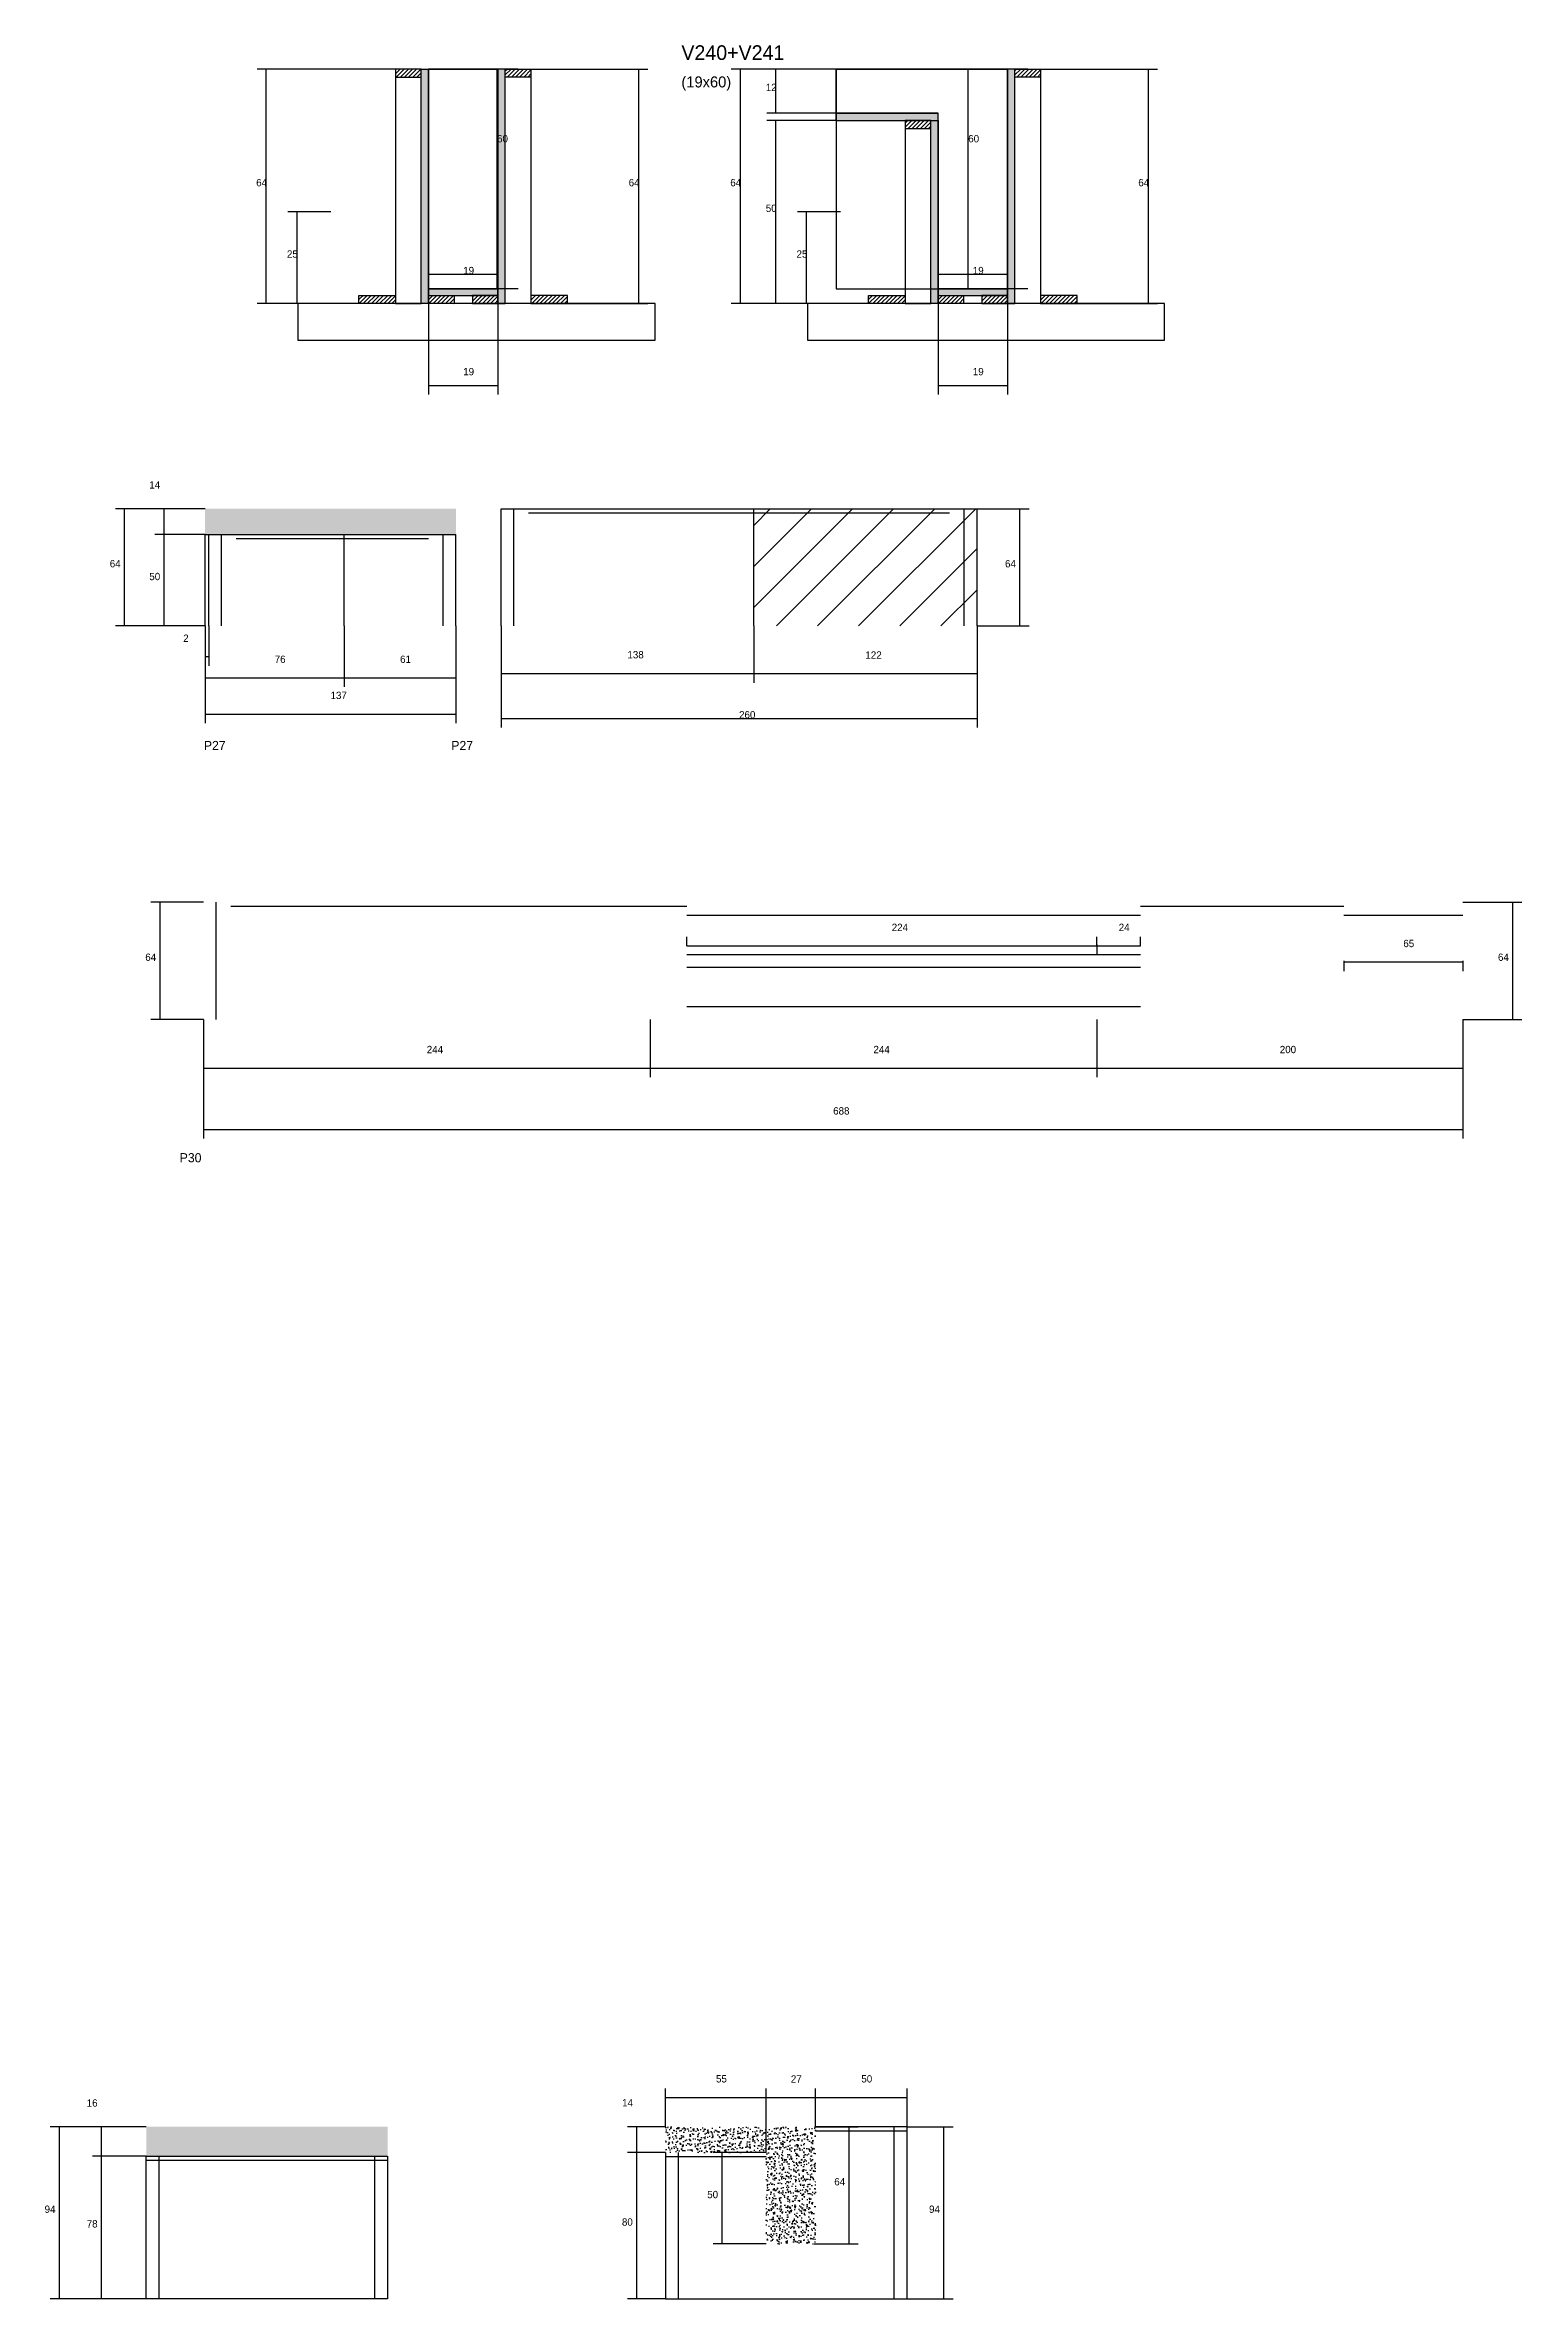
# Model space of a CAD drawing. Header units: metres. Extents: x 4923 to 5730, y 2187 to 3417.
import ezdxf

# ---------------------------------------------------------------- set-up
doc = ezdxf.new("R2010")
doc.units = ezdxf.units.M
for name, color, linetype in [('CONCRETO', 251, 'Continuous'), ('COTA', 241, 'Continuous'), ('Cota Seção (2x)', 4, 'Continuous'), ('Hachura', 253, 'Continuous'), ('Madeira', 126, 'Continuous'), ('NOMENCLATURA', 7, 'Continuous'), ('Painéis', 200, 'Continuous'), ('REAPROVEITAMENTO', 251, 'Continuous'), ('SARR_2.2x7', 40, 'Continuous'), ('Texto Seção', 7, 'Continuous')]:
    doc.layers.add(name, color=color, linetype=linetype)

msp = doc.modelspace()

# ---------------------------------------------------------------- hatches: boundary and pattern name
at = {"layer": 'COTA'}
h = msp.add_hatch(dxfattribs=at)
h.set_pattern_fill('AR-CONC', scale=0.03)
h.paths.add_polyline_path([(5147.7, 3164.2), (5010.7, 3164.2), (5010.7, 3164.2), (5010.7, 3150.2), (5010.7, 3150.2), (5147.7, 3150.2), (5147.7, 3150.2), (5147.7, 3164.2)])
h = msp.add_hatch(dxfattribs=at)
h.set_pattern_fill('AR-CONC', scale=0.03)
h.paths.add_polyline_path([(5110.5, 2280.6), (4978.5, 2280.6), (4978.5, 2264.6), (5110.4, 2264.6)])
h = msp.add_hatch(dxfattribs=at)
h.set_pattern_fill('AR-CONC', scale=0.03)
h.paths.add_polyline_path([(5317.2, 2266.6), (5262.3, 2266.6), (5262.3, 2266.6), (5262.3, 2280.6), (5262.3, 2280.6), (5344.2, 2280.6), (5344.2, 2280.6), (5344.2, 2216.6), (5344.2, 2216.6), (5317.2, 2216.6), (5317.2, 2216.6), (5317.2, 2266.6)])
at = {"layer": 'Hachura'}
h = msp.add_hatch(dxfattribs=at)
h.set_pattern_fill('ANSI31', scale=0.5)
h.paths.add_polyline_path([(5128.7, 3399.9), (5128.7, 3404.3), (5128.7, 3404.3), (5114.7, 3404.3), (5114.7, 3404.3), (5114.7, 3399.9), (5114.7, 3399.9), (5128.7, 3399.9)])
h = msp.add_hatch(color=8, dxfattribs=at)
h.dxf.hatch_style = 1
h.paths.add_polyline_path([(5128.7, 3404.3), (5132.7, 3404.3), (5132.7, 3404.3), (5132.7, 3276.3), (5132.7, 3276.3), (5128.7, 3276.3), (5128.7, 3276.3), (5128.7, 3404.3)])
h = msp.add_hatch(color=8, dxfattribs=at)
h.dxf.hatch_style = 1
h.paths.add_polyline_path([(5174.7, 3404.3), (5170.7, 3404.3), (5170.7, 3404.3), (5170.7, 3276.3), (5170.7, 3276.3), (5174.7, 3276.3), (5174.7, 3276.3), (5174.7, 3404.3)])
h = msp.add_hatch(dxfattribs=at)
h.set_pattern_fill('ANSI31', scale=0.5)
h.paths.add_polyline_path([(5174.7, 3399.9), (5174.7, 3404.3), (5174.7, 3404.3), (5188.7, 3404.3), (5188.7, 3404.3), (5188.7, 3399.9), (5188.7, 3399.9), (5174.7, 3399.9)])
h = msp.add_hatch(color=8, dxfattribs=at)
h.dxf.hatch_style = 1
h.paths.add_polyline_path([(5453.1, 3404.3), (5449.1, 3404.3), (5449.1, 3404.3), (5449.1, 3276.3), (5449.1, 3276.3), (5453.1, 3276.3), (5453.1, 3276.3), (5453.1, 3404.3)])
h = msp.add_hatch(dxfattribs=at)
h.set_pattern_fill('ANSI31', scale=0.5)
h.paths.add_polyline_path([(5453.1, 3399.9), (5453.1, 3404.3), (5453.1, 3404.3), (5467.1, 3404.3), (5467.1, 3404.3), (5467.1, 3399.9), (5467.1, 3399.9), (5453.1, 3399.9)])
h = msp.add_hatch(color=8, dxfattribs=at)
h.dxf.hatch_style = 1
h.paths.add_polyline_path([(5411.1, 3376.3), (5411.1, 3380.3), (5411.1, 3380.3), (5355.5, 3380.3), (5355.5, 3380.3), (5355.5, 3376.3), (5355.5, 3376.3), (5411.1, 3376.3)])
h = msp.add_hatch(dxfattribs=at)
h.set_pattern_fill('ANSI31', scale=0.5)
h.paths.add_polyline_path([(5407.1, 3371.9), (5407.1, 3376.3), (5407.1, 3376.3), (5393.1, 3376.3), (5393.1, 3376.3), (5393.1, 3371.9), (5393.1, 3371.9), (5407.1, 3371.9)])
h = msp.add_hatch(color=8, dxfattribs=at)
h.dxf.hatch_style = 1
h.paths.add_polyline_path([(5407.1, 3376.3), (5411.1, 3376.3), (5411.1, 3376.3), (5411.1, 3276.3), (5411.1, 3276.3), (5407.1, 3276.3), (5407.1, 3276.3), (5407.1, 3376.3)])
h = msp.add_hatch(dxfattribs=at)
h.set_pattern_fill('ANSI31', scale=0.5)
h.paths.add_polyline_path([(5094.7, 3276.3), (5094.7, 3280.7), (5094.7, 3280.7), (5114.7, 3280.7), (5114.7, 3280.7), (5114.7, 3276.3), (5114.7, 3276.3), (5094.7, 3276.3)])
h = msp.add_hatch(color=8, dxfattribs=at)
h.dxf.hatch_style = 1
h.paths.add_polyline_path([(5170.7, 3280.7), (5170.7, 3284.3), (5170.7, 3284.3), (5132.7, 3284.3), (5132.7, 3284.3), (5132.7, 3280.7), (5132.7, 3280.7), (5170.7, 3280.7)])
h = msp.add_hatch(dxfattribs=at)
h.set_pattern_fill('ANSI31', scale=0.5)
h.paths.add_polyline_path([(5132.7, 3276.3), (5132.7, 3280.7), (5132.7, 3280.7), (5146.7, 3280.7), (5146.7, 3280.7), (5146.7, 3276.3), (5146.7, 3276.3), (5132.7, 3276.3)])
h = msp.add_hatch(dxfattribs=at)
h.set_pattern_fill('ANSI31', scale=0.5)
h.paths.add_polyline_path([(5170.7, 3276.3), (5170.7, 3280.7), (5170.7, 3280.7), (5156.7, 3280.7), (5156.7, 3280.7), (5156.7, 3276.3), (5156.7, 3276.3), (5170.7, 3276.3)])
h = msp.add_hatch(dxfattribs=at)
h.set_pattern_fill('ANSI31', scale=0.5)
h.paths.add_polyline_path([(5208.7, 3276.3), (5208.7, 3280.7), (5208.7, 3280.7), (5188.7, 3280.7), (5188.7, 3280.7), (5188.7, 3276.3), (5188.7, 3276.3), (5208.7, 3276.3)])
h = msp.add_hatch(dxfattribs=at)
h.set_pattern_fill('ANSI31', scale=0.5)
h.paths.add_polyline_path([(5373.1, 3276.3), (5373.1, 3280.7), (5373.1, 3280.7), (5393.1, 3280.7), (5393.1, 3280.7), (5393.1, 3276.3), (5393.1, 3276.3), (5373.1, 3276.3)])
h = msp.add_hatch(color=8, dxfattribs=at)
h.dxf.hatch_style = 1
h.paths.add_polyline_path([(5449.1, 3280.7), (5449.1, 3284.3), (5449.1, 3284.3), (5411.1, 3284.3), (5411.1, 3284.3), (5411.1, 3280.7), (5411.1, 3280.7), (5449.1, 3280.7)])
h = msp.add_hatch(dxfattribs=at)
h.set_pattern_fill('ANSI31', scale=0.5)
h.paths.add_polyline_path([(5411.1, 3276.3), (5411.1, 3280.7), (5411.1, 3280.7), (5425.1, 3280.7), (5425.1, 3280.7), (5425.1, 3276.3), (5425.1, 3276.3), (5411.1, 3276.3)])
h = msp.add_hatch(dxfattribs=at)
h.set_pattern_fill('ANSI31', scale=0.5)
h.paths.add_polyline_path([(5449.1, 3276.3), (5449.1, 3280.7), (5449.1, 3280.7), (5435.1, 3280.7), (5435.1, 3280.7), (5435.1, 3276.3), (5435.1, 3276.3), (5449.1, 3276.3)])
h = msp.add_hatch(dxfattribs=at)
h.set_pattern_fill('ANSI31', scale=0.5)
h.paths.add_polyline_path([(5487.1, 3276.3), (5487.1, 3280.7), (5487.1, 3280.7), (5467.1, 3280.7), (5467.1, 3280.7), (5467.1, 3276.3), (5467.1, 3276.3), (5487.1, 3276.3)])
at = {"layer": 'REAPROVEITAMENTO'}
h = msp.add_hatch(dxfattribs=at)
h.set_pattern_fill('ANSI31', scale=5)
h.paths.add_polyline_path([(5310.4, 3164.2), (5310.4, 3100.2), (5310.4, 3100.2), (5432.4, 3100.2), (5432.4, 3100.2), (5432.4, 3164.2), (5432.4, 3164.2), (5310.4, 3164.2)])

# ---------------------------------------------------------------- linework, layer by layer
at = {"layer": 'CONCRETO'}
for points in [[(5132.7, 3404.3), (5132.7, 3404.3), (5170.7, 3404.3), (5170.7, 3376.3), (5170.7, 3376.3), (5170.7, 3284.3), (5132.7, 3284.3), (5132.7, 3404.3)], [(5132.7, 3284.3), (5170.7, 3284.3), (5170.7, 3404.3), (5132.7, 3404.3)], [(5355.5, 3380.3), (5355.5, 3404.3), (5449.1, 3404.3), (5449.1, 3376.3), (5449.1, 3376.3), (5449.1, 3284.3), (5411.1, 3284.3), (5411.1, 3380.3)], [(5355.5, 3284.3), (5449.1, 3284.3), (5449.1, 3404.3), (5355.5, 3404.3)]]:
    msp.add_lwpolyline(points, close=True, dxfattribs=at)
at = {"layer": 'COTA'}
for p, q in [((5114.7, 3404.3), (5039.1, 3404.3)), ((5044.1, 3276.3), (5044.1, 3404.3)), ((5188.7, 3404.3), (5252.6, 3404.3)), ((5247.6, 3276.3), (5247.6, 3404.3)), ((5355.5, 3404.3), (5298.1, 3404.3)), ((5303.1, 3276.3), (5303.1, 3404.3)), ((5355.5, 3404.3), (5317.5, 3404.3)), ((5322.5, 3380.3), (5322.5, 3404.3)), ((5467.1, 3404.3), (5531, 3404.3)), ((5526, 3276.3), (5526, 3404.3)), ((5355.5, 3380.3), (5317.5, 3380.3)), ((5355.5, 3376.3), (5317.5, 3376.3)), ((5322.5, 3276.3), (5322.5, 3376.3)), ((5079.4, 3326.3), (5055.9, 3326.3)), ((5060.9, 3276.3), (5060.9, 3326.3)), ((5357.8, 3326.3), (5334.3, 3326.3)), ((5339.3, 3276.3), (5339.3, 3326.3)), ((5099.1, 3276.3), (5039.1, 3276.3)), ((5079.4, 3276.3), (5055.9, 3276.3)), ((5132.7, 3276.3), (5132.7, 3226.6)), ((5170.7, 3276.3), (5170.7, 3226.6)), ((5204.3, 3276.3), (5252.6, 3276.3)), ((5377.5, 3276.3), (5298.1, 3276.3)), ((5377.5, 3276.3), (5317.5, 3276.3)), ((5357.8, 3276.3), (5334.3, 3276.3)), ((5411.1, 3276.3), (5411.1, 3226.6)), ((5449.1, 3276.3), (5449.1, 3226.6)), ((5482.7, 3276.3), (5531, 3276.3)), ((5132.7, 3231.6), (5170.7, 3231.6)), ((5411.1, 3231.6), (5449.1, 3231.6)), ((5010.7, 3164.2), (4961.7, 3164.2)), ((4966.7, 3100.2), (4966.7, 3164.2)), ((5010.7, 3164.2), (4983.3, 3164.2)), ((4988.3, 3150.2), (4988.3, 3164.2)), ((5432.4, 3164.2), (5460.8, 3164.2)), ((5455.8, 3100.2), (5455.8, 3164.2)), ((5010.7, 3150.2), (4983.3, 3150.2)), ((5010.7, 3150.2), (4983.3, 3150.2)), ((4988.3, 3100.2), (4988.3, 3150.2)), ((5010.7, 3100.2), (4961.7, 3100.2)), ((5010.7, 3100.2), (4983.3, 3100.2)), ((5010.7, 3100.2), (5010.7, 3066.9)), ((5010.7, 3100.2), (5010.7, 3047.1)), ((5010.7, 3100.2), (5010.7, 3078.5)), ((5012.7, 3100.2), (5012.7, 3078.5)), ((5086.7, 3100.2), (5086.7, 3066.9)), ((5086.7, 3100.2), (5086.7, 3066.9)), ((5147.7, 3100.2), (5147.7, 3066.9)), ((5147.7, 3100.2), (5147.7, 3047.1)), ((5172.4, 3100.2), (5172.4, 3069.2)), ((5172.4, 3100.2), (5172.4, 3044.7)), ((5310.4, 3100.2), (5310.4, 3069.2)), ((5310.4, 3100.2), (5310.4, 3069.2)), ((5432.4, 3100.2), (5432.4, 3069.2)), ((5432.4, 3100.2), (5432.4, 3044.7)), ((5432.4, 3100.2), (5460.8, 3100.2)), ((5010.7, 3083.5), (5012.7, 3083.5)), ((5010.7, 3071.9), (5086.7, 3071.9)), ((5086.7, 3071.9), (5147.7, 3071.9)), ((5172.4, 3074.2), (5310.4, 3074.2)), ((5310.4, 3074.2), (5432.4, 3074.2)), ((5010.7, 3052.1), (5147.7, 3052.1)), ((5172.4, 3049.7), (5432.4, 3049.7)), ((5009.8, 2949.3), (4981.1, 2949.3)), ((4986.1, 2885.3), (4986.1, 2949.3)), ((5697.8, 2949.3), (5730.1, 2949.3)), ((5725.1, 2885.3), (5725.1, 2949.3)), ((5273.8, 2925.5), (5273.8, 2930.5)), ((5497.8, 2925.5), (5497.8, 2930.5)), ((5521.8, 2925.5), (5521.8, 2930.5)), ((5273.8, 2925.5), (5497.8, 2925.5)), ((5497.8, 2926.2), (5497.8, 2920.5)), ((5497.8, 2925.5), (5521.8, 2925.5)), ((5632.8, 2917.3), (5632.8, 2911.7)), ((5697.8, 2917.3), (5697.8, 2911.7)), ((5632.8, 2916.7), (5697.8, 2916.7)), ((5009.8, 2885.3), (4981.1, 2885.3)), ((5009.8, 2885.3), (5009.8, 2820.3)), ((5009.8, 2885.3), (5009.8, 2853.8)), ((5253.8, 2885.3), (5253.8, 2853.8)), ((5253.8, 2885.3), (5253.8, 2853.8)), ((5497.8, 2885.3), (5497.8, 2853.8)), ((5497.8, 2885.3), (5497.8, 2853.8)), ((5697.8, 2885.3), (5697.8, 2853.8)), ((5697.8, 2885.3), (5697.8, 2820.3)), ((5697.8, 2885.3), (5730.1, 2885.3)), ((5009.8, 2858.8), (5253.8, 2858.8)), ((5253.8, 2858.8), (5497.8, 2858.8)), ((5497.8, 2858.8), (5697.8, 2858.8)), ((5009.8, 2825.3), (5697.8, 2825.3)), ((5262.3, 2280.6), (5262.3, 2301.6)), ((5262.3, 2296.6), (5317.2, 2296.6)), ((5317.2, 2266.6), (5317.2, 2301.6)), ((5317.2, 2266.6), (5317.2, 2301.6)), ((5317.2, 2296.6), (5344.2, 2296.6)), ((5344.2, 2280.6), (5344.2, 2301.6)), ((5344.2, 2280.6), (5344.2, 2301.6)), ((5344.2, 2296.6), (5394.2, 2296.6)), ((5394.2, 2280.6), (5394.2, 2301.6)), ((4978.5, 2280.6), (4926.1, 2280.6)), ((4931.1, 2186.6), (4931.1, 2280.6)), ((4978.5, 2280.6), (4949.1, 2280.6)), ((4954.1, 2264.6), (4954.1, 2280.6)), ((5262.3, 2280.6), (5241.5, 2280.6)), ((5246.5, 2266.6), (5246.5, 2280.6)), ((5344.2, 2280.6), (5367.5, 2280.6)), ((5362.5, 2216.6), (5362.5, 2280.6)), ((5394.2, 2280.6), (5419.3, 2280.6)), ((5414.3, 2186.6), (5414.3, 2280.6)), ((5262.3, 2266.6), (5241.5, 2266.6)), ((5262.3, 2266.6), (5241.5, 2266.6)), ((5246.5, 2186.6), (5246.5, 2266.6)), ((5317.2, 2266.6), (5288.2, 2266.6)), ((5293.2, 2216.6), (5293.2, 2266.6)), ((4978.5, 2264.6), (4949.1, 2264.6)), ((4978.5, 2264.6), (4949.1, 2264.6)), ((4954.1, 2186.6), (4954.1, 2264.6)), ((5317.2, 2216.6), (5288.2, 2216.6)), ((5344.2, 2216.6), (5367.5, 2216.6)), ((4978.5, 2186.6), (4926.1, 2186.6)), ((4978.5, 2186.6), (4949.1, 2186.6)), ((5262.3, 2186.6), (5241.5, 2186.6)), ((5394.2, 2186.6), (5419.3, 2186.6))]:
    msp.add_line(p, q, dxfattribs=at)
at = {"layer": 'Cota Seção (2x)'}
for p, q in [((5181.7, 3404.3), (5165.2, 3404.3)), ((5170.2, 3284.3), (5170.2, 3404.3)), ((5460.1, 3404.3), (5422.6, 3404.3)), ((5427.6, 3284.3), (5427.6, 3404.3)), ((5132.7, 3276.3), (5132.7, 3297.3)), ((5132.7, 3292.3), (5170.7, 3292.3)), ((5170.7, 3276.3), (5170.7, 3297.3)), ((5411.1, 3276.3), (5411.1, 3297.3)), ((5411.1, 3292.3), (5449.1, 3292.3)), ((5449.1, 3276.3), (5449.1, 3297.3)), ((5181.7, 3284.3), (5165.2, 3284.3)), ((5460.1, 3284.3), (5422.6, 3284.3))]:
    msp.add_line(p, q, dxfattribs=at)
at = {"layer": 'Madeira'}
for points in [[(5128.7, 3399.9), (5128.7, 3404.3), (5114.7, 3404.3), (5114.7, 3399.9)], [(5128.7, 3404.3), (5114.7, 3404.3), (5114.7, 3276.3), (5128.7, 3276.3)], [(5174.7, 3399.9), (5174.7, 3404.3), (5188.7, 3404.3), (5188.7, 3399.9)], [(5174.7, 3404.3), (5188.7, 3404.3), (5188.7, 3276.3), (5174.7, 3276.3)], [(5453.1, 3399.9), (5453.1, 3404.3), (5467.1, 3404.3), (5467.1, 3399.9)], [(5453.1, 3404.3), (5467.1, 3404.3), (5467.1, 3276.3), (5453.1, 3276.3)], [(5407.1, 3371.9), (5407.1, 3376.3), (5393.1, 3376.3), (5393.1, 3371.9)], [(5407.1, 3376.3), (5393.1, 3376.3), (5393.1, 3276.3), (5407.1, 3276.3)], [(5061.3, 3256.3), (5256.5, 3256.3), (5256.5, 3276.3), (5061.3, 3276.3)], [(5094.7, 3276.3), (5094.7, 3280.7), (5114.7, 3280.7), (5114.7, 3276.3)], [(5132.7, 3276.3), (5132.7, 3280.7), (5146.7, 3280.7), (5146.7, 3276.3)], [(5170.7, 3276.3), (5170.7, 3280.7), (5156.7, 3280.7), (5156.7, 3276.3)], [(5208.7, 3276.3), (5208.7, 3280.7), (5188.7, 3280.7), (5188.7, 3276.3)], [(5339.7, 3256.3), (5534.8, 3256.3), (5534.8, 3276.3), (5339.7, 3276.3)], [(5373.1, 3276.3), (5373.1, 3280.7), (5393.1, 3280.7), (5393.1, 3276.3)], [(5411.1, 3276.3), (5411.1, 3280.7), (5425.1, 3280.7), (5425.1, 3276.3)], [(5449.1, 3276.3), (5449.1, 3280.7), (5435.1, 3280.7), (5435.1, 3276.3)], [(5487.1, 3276.3), (5487.1, 3280.7), (5467.1, 3280.7), (5467.1, 3276.3)]]:
    msp.add_lwpolyline(points, close=True, dxfattribs=at)
at = {"layer": 'Painéis'}
for p, q in [((5132.7, 3276.3), (5132.7, 3404.3)), ((5170.7, 3276.3), (5170.7, 3404.3)), ((5355.5, 3380.3), (5411.1, 3380.3)), ((5355.5, 3376.3), (5355.5, 3380.3)), ((5411.1, 3376.3), (5411.1, 3380.3)), ((5411.1, 3276.3), (5411.1, 3376.3)), ((5132.7, 3284.3), (5170.7, 3284.3)), ((5132.7, 3280.7), (5132.7, 3284.3)), ((5170.7, 3280.7), (5170.7, 3284.3)), ((5411.1, 3284.3), (5449.1, 3284.3)), ((5411.1, 3280.7), (5411.1, 3284.3)), ((5172.4, 3164.2), (5432.4, 3164.2)), ((5172.4, 3100.2), (5172.4, 3164.2)), ((5310.4, 3100.2), (5310.4, 3164.2)), ((5432.4, 3100.2), (5432.4, 3164.2)), ((5010.7, 3150.2), (5147.7, 3150.2)), ((5010.7, 3100.2), (5010.7, 3150.2)), ((5012.7, 3100.2), (5012.7, 3150.2)), ((5086.7, 3100.2), (5086.7, 3150.2)), ((5147.7, 3100.2), (5147.7, 3150.2))]:
    msp.add_line(p, q, dxfattribs=at)
for points in [[(5128.7, 3404.3), (5132.7, 3404.3), (5132.7, 3276.3), (5128.7, 3276.3)], [(5174.7, 3404.3), (5170.7, 3404.3), (5170.7, 3276.3), (5174.7, 3276.3)], [(5453.1, 3404.3), (5449.1, 3404.3), (5449.1, 3276.3), (5453.1, 3276.3)], [(5411.1, 3376.3), (5411.1, 3380.3), (5355.5, 3380.3), (5355.5, 3376.3)], [(5407.1, 3376.3), (5411.1, 3376.3), (5411.1, 3276.3), (5407.1, 3276.3)], [(5170.7, 3280.7), (5170.7, 3284.3), (5132.7, 3284.3), (5132.7, 3280.7)], [(5449.1, 3280.7), (5449.1, 3284.3), (5411.1, 3284.3), (5411.1, 3280.7)], [(4978.5, 2264.6), (5110.4, 2264.6), (5110.4, 2186.6), (4978.5, 2186.6)]]:
    msp.add_lwpolyline(points, close=True, dxfattribs=at)
msp.add_lwpolyline([(5262.3, 2266.6), (5262.3, 2186.6), (5394.2, 2186.6), (5394.2, 2280.6), (5344.2, 2280.6)], dxfattribs=at)
at = {"layer": 'SARR_2.2x7'}
for p, q in [((5179.4, 3100.2), (5179.4, 3164.2)), ((5425.4, 3100.2), (5425.4, 3164.2)), ((5187.4, 3162), (5310.4, 3162)), ((5310.4, 3162), (5417.4, 3162)), ((5019.7, 3100.2), (5019.7, 3150.2)), ((5027.7, 3148), (5086.7, 3148)), ((5086.7, 3148), (5132.7, 3148)), ((5140.7, 3100.2), (5140.7, 3150.2)), ((5016.8, 2885.3), (5016.8, 2949.3)), ((5024.8, 2947.1), (5253.8, 2947.1)), ((5253.8, 2947.1), (5273.8, 2947.1)), ((5273.8, 2942.3), (5497.8, 2942.3)), ((5497.8, 2942.3), (5521.8, 2942.3)), ((5521.8, 2947.1), (5632.8, 2947.1)), ((5632.8, 2942.3), (5697.8, 2942.3)), ((5273.8, 2920.8), (5497.8, 2920.8)), ((5497.8, 2920.8), (5521.8, 2920.8)), ((5273.8, 2913.8), (5497.8, 2913.8)), ((5497.8, 2913.8), (5521.8, 2913.8)), ((5273.8, 2892.3), (5497.8, 2892.3)), ((5497.8, 2892.3), (5521.8, 2892.3)), ((5344.2, 2278.4), (5394.2, 2278.4)), ((5387.2, 2186.6), (5387.2, 2280.6)), ((5269.3, 2186.6), (5269.3, 2266.6)), ((4978.5, 2262.4), (5110.4, 2262.4)), ((4985.5, 2186.6), (4985.5, 2264.6)), ((5103.4, 2186.6), (5103.4, 2264.6)), ((5262.2, 2264.4), (5317.2, 2264.4))]:
    msp.add_line(p, q, dxfattribs=at)

# ---------------------------------------------------------------- texts
at = {"layer": 'COTA'}
for s, p in [('12', (5317, 3392.3)), ('64', (5038.6, 3340.3)), ('64', (5242.1, 3340.3)), ('64', (5297.6, 3340.3)), ('64', (5520.5, 3340.3)), ('50', (5317, 3326.3)), ('25', (5055.4, 3301.3)), ('25', (5333.8, 3301.3)), ('19', (5151.7, 3237.1)), ('19', (5430.1, 3237.1)), ('14', (4980.2, 3175.2)), ('64', (4958.6, 3132.2)), ('50', (4980.2, 3125.2)), ('64', (5447.7, 3132.2)), ('2', (4998.7, 3091.5)), ('76', (5048.7, 3080)), ('61', (5117.2, 3080)), ('138', (5241.4, 3082.5)), ('122', (5371.4, 3082.3)), ('137', (5079.2, 3060.3)), ('260', (5302.4, 3049.7)), ('224', (5385.8, 2933.6)), ('24', (5509.8, 2933.6)), ('64', (4978, 2917.3)), ('65', (5665.3, 2924.8)), ('64', (5717, 2917.3)), ('244', (5131.8, 2866.9)), ('244', (5375.8, 2866.9)), ('200', (5597.8, 2866.9)), ('688', (5353.8, 2833.4)), ('55', (5289.8, 2304.8)), ('27', (5330.7, 2304.7)), ('50', (5369.2, 2304.8)), ('16', (4946, 2291.6)), ('14', (5238.5, 2291.7)), ('64', (5354.4, 2248.6)), ('50', (5285, 2241.6)), ('94', (4923, 2233.6)), ('78', (4946, 2225.6)), ('80', (5238.4, 2226.6)), ('94', (5406.2, 2233.6))]:
    msp.add_text(s, height=4, dxfattribs=at).set_placement(p)
at = {"layer": 'Cota Seção (2x)'}
for s, p in [('60', (5170.2, 3364.3)), ('60', (5427.6, 3364.3)), ('19', (5151.7, 3292.3)), ('19', (5430.1, 3292.3))]:
    msp.add_text(s, height=4, dxfattribs=at).set_placement(p)
at = {"layer": 'NOMENCLATURA'}
for s, p in [('P27', (5010, 3032.4)), ('P27', (5145.2, 3032.4)), ('P30', (4996.8, 2807.3))]:
    msp.add_text(s, height=5, dxfattribs=at).set_placement(p)
at = {"layer": 'Texto Seção'}
for s, height, p in [('V240+V241', 8, (5270.9, 3409.3)), ('(19x60)', 6, (5270.9, 3394.3))]:
    msp.add_text(s, height=height, dxfattribs=at).set_placement(p)

doc.saveas('drawing.dxf')
